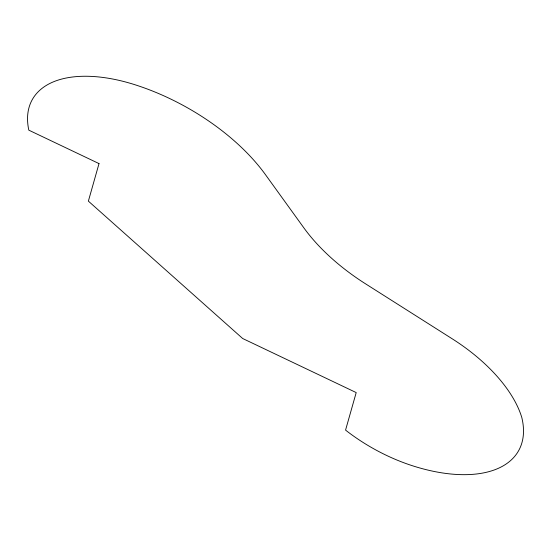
<?xml version="1.0" encoding="UTF-8"?>
<svg xmlns="http://www.w3.org/2000/svg" width="551" height="551" viewBox="0 0 551 551"><rect width="100%" height="100%" fill="white"/><g stroke="black" fill="none" stroke-linecap="round" stroke-linejoin="round"><path stroke-width="0.83" d="M99.015 163.592L88.374 201.129L242.681 338.514L356.201 392.581L345.56 430.111A117.935 61.795 29.2 0 0 412.148 465.65A132.777 69.571 29.2 0 0 521.763 417.376A128.252 67.201 29.2 0 0 452.213 338.803L365.465 283.772A145.25 76.107 29.2 0 1 303.787 227.763L265.486 174.688A153.564 80.467 29.2 0 0 137.764 85.653A129.161 67.677 29.2 0 0 28.817 130.16L99.015 163.592"/></g></svg>
